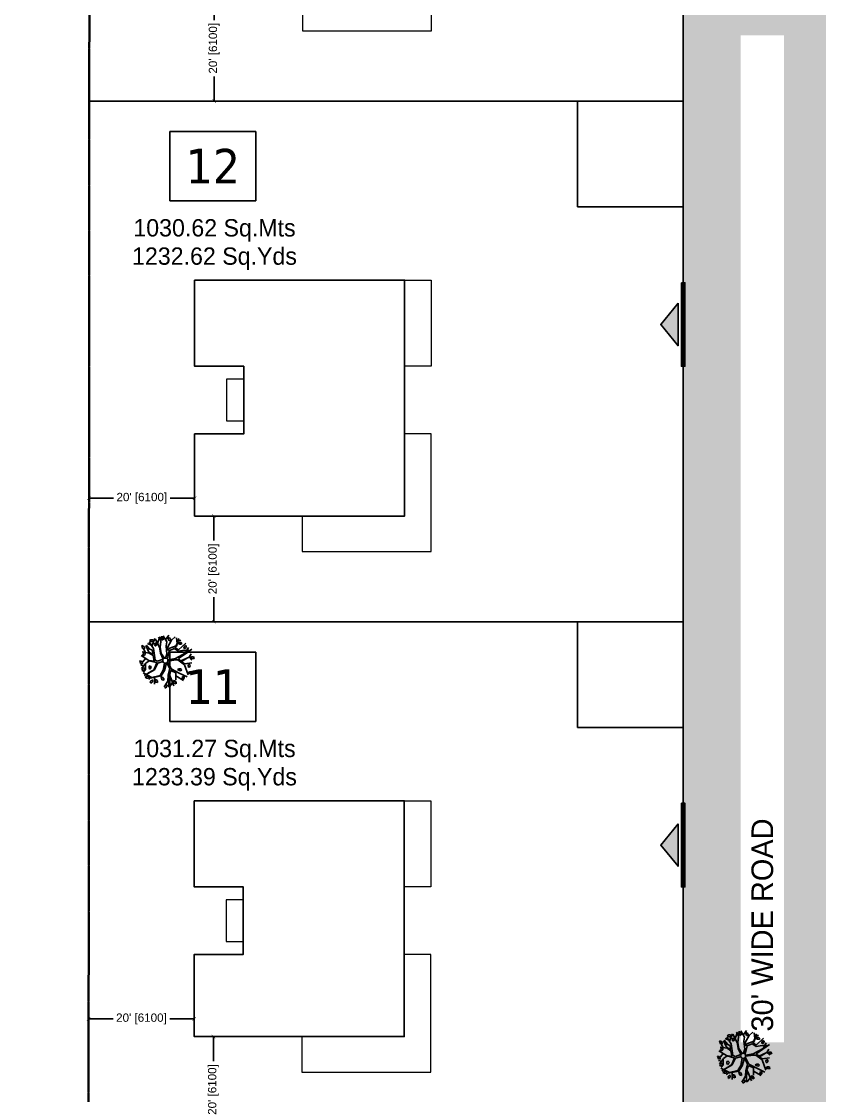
# Model space of a CAD drawing. Header units: millimetres. Extents: x -176651 to 388869, y -469666 to 486614.
# Drawn here: x 169295 to 215361, y 202621 to 264616 of the extents above; entities that cross this region are included whole.
import ezdxf

# ---------------------------------------------------------------- set-up
doc = ezdxf.new("R2010")
doc.units = ezdxf.units.MM
doc.header["$PDMODE"] = 35
doc.header["$PDSIZE"] = 0.1
doc.linetypes.add('HIDDEN', pattern=[9.525, 6.35, -3.175])
doc.linetypes.add('Site boundary$0$DASHDOT', pattern=[25.4, 12.7, -6.35, 0, -6.35])
doc.layers.get('Defpoints').update_dxf_attribs({"color": 252})
doc.layers.add('A- FURNITURE', color=252, linetype='Continuous', lineweight=0)
for name, color, linetype in [('ad-Dimension', 8, 'Continuous'), ('ad-Entrance Point', 4, 'Continuous'), ('ad-Parking', 8, 'Continuous'), ('ad-Plinth', 8, 'Continuous'), ('ad-Plot Areas-Sq.Mts', 8, 'Continuous'), ('ad-Plot Areas-Sq.Yds', 8, 'Continuous'), ('ad-Plot Boundary', 8, 'Continuous'), ('ad-Plot Numbers', 2, 'Continuous'), ('ad-Road', 8, 'Continuous'), ('ad-Road Hatch', 8, 'Continuous'), ('ad-Text', 8, 'Continuous'), ('ad-Verandah', 8, 'Continuous'), ('CAY', 94, 'Continuous')]:
    doc.layers.add(name, color=color, linetype=linetype)
doc.layers.add('Site boundary$0$ad-Site Boundary', color=1, linetype='Site boundary$0$DASHDOT', lineweight=35, true_color=0xff0000)
doc.styles.add('$0$grid_text', font='verdana.ttf', dxfattribs={"width": 0.9})
doc.styles.add('MtX_Century_Gothic', font='GOTHIC.TTF')
doc.styles.get("Standard").update_dxf_attribs({"font": 'arial.ttf'})
doc.dimstyles.new('Copy of A-100-DIM-INT (MM-FT)', dxfattribs={"dimscale": 500, "dimtxt": 2.4, "dimasz": 1, "dimexe": 0, "dimexo": 0, "dimgap": 1, "dimtad": 0, "dimdec": 0, "dimlfac": 0.03937, "dimdsep": 46, "dimlunit": 3, "dimtxsty": 'Standard', "dimblk": 'ARCHTICK', "dimcen": 0.025, "dimclrd": 256, "dimclre": 256, "dimclrt": 256, "dimazin": 2, "dimtfac": 1, "dimtdec": 0, "dimtix": 1, "dimtmove": 2, "dimatfit": 3, "dimldrblk": 'ARCHTICK', "dimfxl": 1, "dimtolj": 1, "dimtzin": 0, "dimarcsym": 0})

# ---------------------------------------------------------------- blocks, each defined once
blk = doc.blocks.new('Site boundary')
at = {"layer": 'Site boundary$0$ad-Site Boundary', "ltscale": 1.5}
blk.add_lwpolyline([(182847, 321090), (183372, 315167), (183898, 309245), (185080, 298667), (185316, 293645), (175515, 293893), (173235, 294063), (173219, 273437), (173109, 119497)], dxfattribs=at)
blk = doc.blocks.new('A$C4fb60e89')
at = {"layer": 'ad-Road Hatch', "ltscale": 5, "transparency": 33554687}
h = blk.add_hatch(dxfattribs=at)
h.set_pattern_fill('AR-HBONE', color=256, scale=15)
h.set_pattern_definition([(45, (-193247.7, -428758.8), (0, 2155.2615), [4572, -1524]), (135, (-192170.1, -427681.1), (2e-13, 2155.2615), [4572, -1524])])
h.paths.add_polyline_path([(175594, -250241), (169178, -249341), (167473, -249057), (167473, -138694), (101313, -138694), (101313, -199954), (101308, -237995), (101040, -268291), (101008, -280968), (101066, -293684), (101243, -311127), (100910, -319344), (100949, -333937), (100669, -366960), (100727, -390983), (100669, -404586), (100538, -420418), (100467, -428759), (92426, -427265), (92163, -427209), (92163, -321454), (24803, -321454), (24803, -412961), (15653, -411029), (15654, -321452), (-19535, -321452), (-34427, -319477), (-65207, -315395), (-171770, -301268), (-185854, -298333), (-193248, -296832), (-193244, -292908), (-191914, -285219), (-191839, -284679), (-183397, -286393), (-169723, -289243), (-53141, -304698), (-18730, -309262), (15653, -309262), (15653, 703), (24803, 1115), (24803, -129544), (92163, -129544), (92163, 15133), (101313, 17713), (101313, -129544), (167473, -129544), (167473, 35552), (175738, 37855), (175849, 28595), (175836, 25947), (175777, 14040), (175855, 2316), (175660, -18036), (175731, -34039), (175718, -46839), (175673, -63402), (175816, -82072), (175542, -106356), (175490, -124641), (175575, -145019), (175731, -168892), (175797, -181269), (175797, -192667), (175744, -208200), (175829, -223277), (175888, -234871)])
h.paths.add_polyline_path([(24803, -309264), (92163, -309264), (92163, -138694), (24803, -138694)], flags=16)
at = {"layer": 'ad-Road', "ltscale": 5}
blk.add_lwpolyline([(15653, -309262), (15653, 703)], dxfattribs=at)
at = {"layer": 'ad-Text', "linetype": 'Continuous', "insert": (20228, -194004), "char_height": 1250, "width": 56881.51, "attachment_point": 5, "rotation": 90, "style": 'MtX_Century_Gothic', "bg_fill": 3, "box_fill_scale": 1.5, "bg_fill_color": 257, "bg_fill_transparency": 0}
blk.add_mtext("\\pxqd;30' WIDE ROAD", dxfattribs=at)
blk = doc.blocks.new('A$Cbbea0351')
at = {"layer": 'ad-Plot Areas-Sq.Mts', "linetype": 'Continuous', "char_height": 1000, "width": 9668.74, "attachment_point": 5, "style": 'MtX_Century_Gothic', "bg_fill": 2}
for s, insert in [('1030.62 Sq.Mts', (-187141, -214059)), ('1031.27 Sq.Mts', (-187141, -244109))]:
    blk.add_mtext(s, dxfattribs=dict(at, insert=insert))
at = {"layer": 'ad-Plot Numbers', "linetype": 'Continuous', "char_height": 2000, "width": 2981.72, "attachment_point": 5, "style": '$0$grid_text', "bg_fill": 18, "box_fill_scale": 1.5, "bg_fill_color": 257, "bg_fill_transparency": 0}
for s, insert in [('12', (-187236, -210349)), ('11', (-187236, -240399))]:
    blk.add_mtext(s, dxfattribs=dict(at, insert=insert))
at = {"layer": 'ad-Plot Areas-Sq.Yds', "linetype": 'Continuous', "char_height": 1000, "width": 9668.74, "attachment_point": 5, "style": 'MtX_Century_Gothic', "bg_fill": 2}
for s, insert in [('1232.62 Sq.Yds', (-187141, -215691)), ('1233.39 Sq.Yds', (-187141, -245741))]:
    blk.add_mtext(s, dxfattribs=dict(at, insert=insert))
blk = doc.blocks.new('zw$A88E')
at = {"layer": 'ad-Plot Boundary', "ltscale": 5}
for points in [[(-194368, -206599), (-160084, -206599), (-160084, -172968), (-182261, -172968), (-192062, -172721), (-194342, -172551)], [(-194389, -236649), (-160084, -236649), (-160084, -206599), (-194368, -206599)], [(-194411, -266699), (-160084, -266699), (-160084, -236649), (-194389, -236649)]]:
    blk.add_lwpolyline(points, close=True, dxfattribs=at)
blk = doc.blocks.new('_ArchTick')
at = {"color": 0, "linetype": 'ByBlock', "const_width": 0.15}
blk.add_lwpolyline([(-0.5, -0.5), (0.5, 0.5)], dxfattribs=at)
blk = doc.blocks.new('*D16')
at = {"layer": 'ad-Dimension', "lineweight": -2, "transparency": 16777216}
for p, q in [((0, 0), (1103, 0)), ((1103, 0), (1103, -1419)), ((1103, -6100), (1103, -4681)), ((0, -6100), (1103, -6100))]:
    blk.add_line(p, q, dxfattribs=at)
at = {"layer": 'Defpoints', "color": 0, "ltscale": 5, "transparency": 16777216}
for p in [(0, 0), (0, -6100), (1103, -6100)]:
    blk.add_point(p, dxfattribs=at)
at = {"layer": 'ad-Dimension', "lineweight": -2, "ltscale": 5, "transparency": 16777216, "xscale": 200, "yscale": 200, "zscale": 200}
for p, rotation in [((1103, 0), 90), ((1103, -6100), 270)]:
    blk.add_blockref('_ArchTick', p, dxfattribs=dict(at, rotation=rotation))
at = {"layer": 'ad-Dimension', "ltscale": 5, "transparency": 16777216, "insert": (1103, -3050), "char_height": 480, "attachment_point": 5, "rotation": 90}
blk.add_mtext("\\A1;20' [6100]", dxfattribs=at)
blk = doc.blocks.new('*D17')
at = {"layer": 'ad-Dimension', "linetype": 'HIDDEN', "lineweight": -2, "transparency": 16777216}
blk.add_line((-6100, -6), (-6100, 1026), dxfattribs=at)
at = {"layer": 'ad-Dimension', "lineweight": -2, "transparency": 16777216}
for p, q in [((-6100, 1026), (-4681, 1026)), ((0, 1026), (-1419, 1026)), ((0, 0), (0, 1026))]:
    blk.add_line(p, q, dxfattribs=at)
at = {"layer": 'Defpoints', "color": 0, "ltscale": 5, "transparency": 16777216}
for p in [(-6100, 1026), (-6100, -6), (0, 0)]:
    blk.add_point(p, dxfattribs=at)
at = {"layer": 'ad-Dimension', "lineweight": -2, "ltscale": 5, "transparency": 16777216, "xscale": 200, "yscale": 200, "zscale": 200, "rotation": 180}
blk.add_blockref('_ArchTick', (-6100, 1026), dxfattribs=at)
at = {"layer": 'ad-Dimension', "lineweight": -2, "ltscale": 5, "transparency": 16777216, "xscale": 200, "yscale": 200, "zscale": 200}
blk.add_blockref('_ArchTick', (0, 1026), dxfattribs=at)
at = {"layer": 'ad-Dimension', "ltscale": 5, "transparency": 16777216, "insert": (-3050, 1026), "char_height": 480, "attachment_point": 5}
blk.add_mtext("\\A1;20' [6100]", dxfattribs=at)
blk = doc.blocks.new('zw$944D')
at = {"layer": 'ad-Parking', "ltscale": 5}
blk.add_lwpolyline([(0, 0), (6100, 0), (6100, 6100), (0, 6100)], close=True, dxfattribs=at)
blk = doc.blocks.new('zw$2786')
at = {"layer": 'ad-Parking', "ltscale": 5}
for p in [(21449, -94087), (21449, -124137)]:
    blk.add_blockref('zw$944D', p, dxfattribs=at)
blk = doc.blocks.new('TREE')
at = {"layer": 'CAY', "color": 30, "true_color": 0xf26722}
for p, q in [((480.876, 962.154, 101.126), (480.873, 961.961, 101.126)), ((480.873, 961.961, 101.126), (480.985, 961.897, 101.126)), ((480.876, 962.154, 101.126), (480.976, 962.096, 101.126)), ((480.99, 961.659, 101.126), (480.91, 961.915, 101.126)), ((481.012, 961.987, 101.126), (480.976, 962.096, 101.126)), ((480.985, 961.897, 101.126), (481.012, 961.987, 101.126)), ((481.199, 961.624, 101.126), (481.119, 962.087, 101.126)), ((481.48, 961.678, 101.126), (481.159, 961.894, 101.126)), ((481.332, 961.777, 101.126), (481.178, 962.114, 101.126)), ((481.479, 962.032, 101.126), (481.271, 962.199, 101.126)), ((481.565, 961.767, 101.126), (481.403, 962.276, 101.126)), ((481.561, 962.374, 101.126), (481.448, 962.351, 101.126)), ((481.448, 962.351, 101.126), (481.545, 962.26, 101.126)), ((481.501, 961.957, 101.126), (481.834, 962.381, 101.126)), ((481.545, 962.26, 101.126), (481.646, 962.219, 101.126)), ((481.67, 962.346, 101.126), (481.561, 962.374, 101.126)), ((481.646, 962.219, 101.126), (481.703, 962.274, 101.126)), ((481.703, 962.274, 101.126), (481.67, 962.346, 101.126)), ((481.772, 962.093, 101.126), (481.715, 962.037, 101.126)), ((481.715, 962.037, 101.126), (481.717, 961.913, 101.126)), ((481.717, 961.913, 101.126), (481.743, 961.915, 101.126)), ((481.743, 961.915, 101.126), (481.83, 961.935, 101.126)), ((481.854, 962.062, 101.126), (481.772, 962.093, 101.126)), ((481.83, 961.935, 101.126), (481.854, 962.062, 101.126)), ((481.983, 961.746, 101.126), (481.844, 962.358, 101.126)), ((481.92, 962.025, 101.126), (482.169, 962.402, 101.126)), ((482.021, 961.734, 101.126), (482.289, 962.428, 101.126)), ((482.171, 962.146, 101.126), (482.099, 962.411, 101.126)), ((482.4, 962.343, 101.126), (482.277, 962.276, 101.126)), ((482.277, 962.276, 101.126), (482.279, 962.151, 101.126)), ((482.279, 962.151, 101.126), (482.407, 962.2, 101.126)), ((482.4, 962.343, 101.126), (482.442, 962.303, 101.126)), ((482.544, 961.953, 101.126), (482.402, 962.421, 101.126)), ((482.407, 962.2, 101.126), (482.442, 962.303, 101.126)), ((482.426, 961.713, 101.126), (482.544, 961.953, 101.126)), ((482.491, 961.599, 101.126), (482.866, 961.982, 101.126)), ((482.495, 962.115, 101.126), (482.778, 962.357, 101.126)), ((482.689, 962.23, 101.126), (482.687, 962.038, 101.126)), ((482.687, 962.038, 101.126), (482.799, 961.973, 101.126)), ((482.689, 962.23, 101.126), (482.79, 962.172, 101.126)), ((482.826, 962.063, 101.126), (482.79, 962.172, 101.126)), ((482.799, 961.973, 101.126), (482.826, 962.063, 101.126)), ((482.866, 961.982, 101.126), (483.153, 962.139, 101.126)), ((483.067, 961.541, 101.126), (483.361, 961.972, 101.126)), ((483.167, 961.688, 101.126), (483.237, 962.059, 101.126)), ((483.244, 961.809, 101.126), (483.474, 961.83, 101.126)), ((480.482, 961.218, 101.126), (480.479, 961.026, 101.126)), ((480.482, 961.218, 101.126), (480.582, 961.16, 101.126)), ((480.619, 961.051, 101.126), (480.582, 961.16, 101.126)), ((481.061, 961.087, 101.126), (480.643, 961.53, 101.126)), ((480.884, 961.275, 101.126), (480.658, 961.106, 101.126)), ((480.913, 961.671, 101.126), (480.79, 961.604, 101.126)), ((480.79, 961.604, 101.126), (480.793, 961.479, 101.126)), ((480.793, 961.479, 101.126), (480.921, 961.528, 101.126)), ((481.221, 961.55, 101.126), (480.794, 961.752, 101.126)), ((480.913, 961.671, 101.126), (480.956, 961.631, 101.126)), ((480.921, 961.528, 101.126), (480.956, 961.631, 101.126)), ((481.426, 961.415, 101.126), (481.199, 961.624, 101.126)), ((481.418, 961.327, 101.126), (481.221, 961.55, 101.126)), ((481.397, 960.954, 101.126), (481.418, 961.327, 101.126)), ((481.48, 961.678, 101.126), (481.426, 961.415, 101.126)), ((481.464, 960.993, 101.126), (481.565, 961.767, 101.126)), ((481.94, 961.336, 101.126), (481.983, 961.746, 101.126)), ((482.008, 960.919, 101.126), (481.94, 961.336, 101.126)), ((481.978, 961.324, 101.126), (482.021, 961.734, 101.126)), ((482.111, 960.958, 101.126), (481.978, 961.324, 101.126)), ((482.181, 960.946, 101.126), (482.335, 961.18, 101.126)), ((482.275, 960.856, 101.126), (482.544, 961.352, 101.126)), ((482.335, 961.18, 101.126), (482.426, 961.713, 101.126)), ((482.472, 961.378, 101.126), (482.491, 961.599, 101.126)), ((482.472, 961.378, 101.126), (482.562, 961.496, 101.126)), ((482.544, 961.352, 101.126), (482.902, 961.406, 101.126)), ((482.562, 961.496, 101.126), (483.067, 961.541, 101.126)), ((482.902, 961.406, 101.126), (483.127, 961.165, 101.126)), ((482.96, 961.476, 101.126), (483.082, 961.522, 101.126)), ((482.986, 961.441, 101.126), (482.96, 961.476, 101.126)), ((482.988, 961.44, 101.126), (483.147, 961.241, 101.126)), ((483.082, 961.522, 101.126), (483.249, 961.804, 101.126)), ((483.127, 961.165, 101.126), (483.386, 961.138, 101.126)), ((483.147, 961.241, 101.126), (483.728, 961.556, 101.126)), ((483.343, 961.709, 101.126), (483.231, 961.687, 101.126)), ((483.231, 961.687, 101.126), (483.327, 961.595, 101.126)), ((483.327, 961.595, 101.126), (483.428, 961.554, 101.126)), ((483.452, 961.681, 101.126), (483.343, 961.709, 101.126)), ((483.386, 961.138, 101.126), (483.809, 961.051, 101.126)), ((483.428, 961.554, 101.126), (483.485, 961.609, 101.126)), ((483.485, 961.609, 101.126), (483.452, 961.681, 101.126)), ((483.525, 960.905, 101.126), (483.837, 961.218, 101.126)), ((483.676, 961.408, 101.126), (483.553, 961.341, 101.126)), ((483.553, 961.341, 101.126), (483.555, 961.216, 101.126)), ((483.555, 961.216, 101.126), (483.683, 961.265, 101.126)), ((483.676, 961.408, 101.126), (483.718, 961.368, 101.126)), ((483.683, 961.265, 101.126), (483.718, 961.368, 101.126)), ((480.81, 960.955, 101.126), (480.456, 960.683, 101.126)), ((480.639, 960.824, 101.126), (480.466, 960.924, 101.126)), ((480.479, 961.026, 101.126), (480.591, 960.961, 101.126)), ((480.602, 960.705, 101.126), (480.479, 960.638, 101.126)), ((480.479, 960.638, 101.126), (480.481, 960.513, 101.126)), ((480.481, 960.513, 101.126), (480.609, 960.562, 101.126)), ((480.691, 960.562, 101.126), (480.509, 960.437, 101.126)), ((480.591, 960.961, 101.126), (480.619, 961.051, 101.126)), ((480.602, 960.705, 101.126), (480.644, 960.665, 101.126)), ((480.609, 960.562, 101.126), (480.644, 960.665, 101.126)), ((480.803, 960.953, 101.126), (480.691, 960.562, 101.126)), ((481.087, 961.057, 101.126), (480.81, 960.955, 101.126)), ((480.959, 960.601, 101.126), (480.984, 960.71, 101.126)), ((480.961, 960.504, 101.126), (480.959, 960.601, 101.126)), ((481.061, 960.542, 101.126), (480.961, 960.504, 101.126)), ((480.984, 960.71, 101.126), (481.06, 960.707, 101.126)), ((481.06, 960.707, 101.126), (481.103, 960.614, 101.126)), ((481.391, 960.942, 101.126), (481.061, 961.087, 101.126)), ((481.103, 960.614, 101.126), (481.061, 960.542, 101.126)), ((481.495, 960.82, 101.126), (481.087, 961.057, 101.126)), ((481.242, 960.434, 101.126), (481.136, 960.381, 101.126)), ((481.53, 960.8, 101.126), (481.242, 960.434, 101.126)), ((481.591, 960.765, 101.126), (481.257, 960.389, 101.126)), ((481.613, 960.875, 101.126), (481.464, 960.993, 101.126)), ((481.496, 960.821, 101.126), (481.53, 960.8, 101.126)), ((481.591, 960.764, 101.126), (481.592, 960.764, 101.126)), ((481.946, 960.766, 101.126), (481.592, 960.764, 101.126)), ((481.613, 960.875, 101.126), (481.999, 960.912, 101.126)), ((482.013, 960.649, 101.126), (481.812, 960.204, 101.126)), ((482.162, 960.619, 101.126), (481.893, 960.157, 101.126)), ((482.169, 960.622, 101.126), (482.261, 960.19, 101.126)), ((482.345, 960.152, 101.126), (482.235, 960.66, 101.126)), ((482.274, 960.715, 101.126), (482.807, 960.644, 101.126)), ((482.289, 960.796, 101.126), (482.799, 960.741, 101.126)), ((482.799, 960.741, 101.126), (483.525, 960.905, 101.126)), ((482.807, 960.644, 101.126), (482.941, 960.612, 101.126)), ((482.941, 960.612, 101.126), (483.281, 960.184, 101.126)), ((484.009, 961.056, 101.126), (482.988, 960.693, 101.126)), ((482.988, 960.693, 101.126), (483.114, 960.497, 101.126)), ((483.114, 960.497, 101.126), (483.709, 960.583, 101.126)), ((483.149, 960.445, 101.126), (483.594, 960.566, 101.126)), ((483.149, 960.445, 101.126), (483.298, 960.251, 101.126)), ((483.525, 960.905, 101.126), (483.871, 961.013, 101.126)), ((483.709, 960.583, 101.126), (483.885, 960.774, 101.126)), ((483.709, 960.583, 101.126), (483.837, 960.354, 101.126)), ((483.878, 960.57, 101.126), (483.765, 960.547, 101.126)), ((483.765, 960.547, 101.126), (483.862, 960.456, 101.126)), ((483.862, 960.456, 101.126), (483.962, 960.415, 101.126)), ((483.986, 960.542, 101.126), (483.878, 960.57, 101.126)), ((483.962, 960.415, 101.126), (484.019, 960.47, 101.126)), ((484.019, 960.47, 101.126), (483.986, 960.542, 101.126)), ((480.962, 959.942, 101.126), (480.482, 960.39, 101.126)), ((481.257, 960.389, 101.126), (480.493, 960.192, 101.126)), ((480.641, 960.103, 101.126), (480.528, 960.08, 101.126)), ((480.528, 960.08, 101.126), (480.625, 959.989, 101.126)), ((480.625, 959.989, 101.126), (480.726, 959.948, 101.126)), ((480.75, 960.075, 101.126), (480.641, 960.103, 101.126)), ((480.836, 960.291, 101.126), (480.65, 960.238, 101.126)), ((480.848, 959.932, 101.126), (480.722, 959.866, 101.126)), ((480.726, 959.948, 101.126), (480.783, 960.003, 101.126)), ((480.783, 960.003, 101.126), (480.75, 960.075, 101.126)), ((480.9, 959.776, 101.126), (480.79, 959.716, 101.126)), ((480.79, 959.716, 101.126), (480.793, 959.591, 101.126)), ((481.136, 960.381, 101.126), (480.829, 960.292, 101.126)), ((481.578, 959.877, 101.126), (480.848, 959.932, 101.126)), ((480.956, 959.743, 101.126), (480.908, 959.789, 101.126)), ((480.921, 959.64, 101.126), (480.956, 959.743, 101.126)), ((481.52, 959.927, 101.126), (480.962, 959.942, 101.126)), ((481.136, 959.903, 101.126), (481.013, 959.466, 101.126)), ((481.114, 959.775, 101.126), (481.112, 959.582, 101.126)), ((481.114, 959.775, 101.126), (481.215, 959.717, 101.126)), ((481.251, 959.607, 101.126), (481.215, 959.717, 101.126)), ((481.812, 960.204, 101.126), (481.52, 959.927, 101.126)), ((481.561, 959.815, 101.126), (481.559, 959.623, 101.126)), ((481.561, 959.815, 101.126), (481.662, 959.757, 101.126)), ((481.893, 960.157, 101.126), (481.578, 959.877, 101.126)), ((481.698, 959.648, 101.126), (481.662, 959.757, 101.126)), ((482.055, 959.724, 101.126), (481.87, 959.03, 101.126)), ((482.033, 959.798, 101.126), (481.927, 959.428, 101.126)), ((482.261, 960.19, 101.126), (482.033, 959.798, 101.126)), ((482.055, 959.724, 101.126), (482.189, 959.355, 101.126)), ((482.295, 960.062, 101.126), (482.109, 959.816, 101.126)), ((482.109, 959.816, 101.126), (482.174, 959.516, 101.126)), ((482.295, 960.062, 101.126), (482.571, 959.825, 101.126)), ((482.345, 960.152, 101.126), (482.787, 959.746, 101.126)), ((482.571, 959.825, 101.126), (482.458, 959.367, 101.126)), ((482.858, 960.015, 101.126), (482.745, 959.992, 101.126)), ((482.745, 959.992, 101.126), (482.842, 959.901, 101.126)), ((482.787, 959.746, 101.126), (483.238, 959.361, 101.126)), ((482.842, 959.901, 101.126), (482.943, 959.86, 101.126)), ((482.967, 959.987, 101.126), (482.858, 960.015, 101.126)), ((482.943, 959.86, 101.126), (483, 959.915, 101.126)), ((483, 959.915, 101.126), (482.967, 959.987, 101.126)), ((483.281, 960.184, 101.126), (483.328, 959.478, 101.126)), ((483.298, 960.251, 101.126), (483.783, 960.186, 101.126)), ((483.546, 960.127, 101.126), (483.489, 960.072, 101.126)), ((483.489, 960.072, 101.126), (483.492, 959.947, 101.126)), ((483.492, 959.947, 101.126), (483.518, 959.949, 101.126)), ((483.518, 959.949, 101.126), (483.604, 959.97, 101.126)), ((483.628, 960.097, 101.126), (483.546, 960.127, 101.126)), ((483.604, 959.97, 101.126), (483.628, 960.097, 101.126)), ((480.793, 959.591, 101.126), (480.921, 959.64, 101.126)), ((481.112, 959.582, 101.126), (481.223, 959.517, 101.126)), ((481.223, 959.517, 101.126), (481.251, 959.607, 101.126)), ((481.559, 959.623, 101.126), (481.67, 959.558, 101.126)), ((481.927, 959.428, 101.126), (481.576, 959.123, 101.126)), ((481.759, 959.222, 101.126), (481.636, 959.154, 101.126)), ((481.636, 959.154, 101.126), (481.638, 959.03, 101.126)), ((481.638, 959.03, 101.126), (481.766, 959.079, 101.126)), ((481.67, 959.558, 101.126), (481.698, 959.648, 101.126)), ((481.759, 959.222, 101.126), (481.801, 959.182, 101.126)), ((481.766, 959.079, 101.126), (481.801, 959.182, 101.126)), ((482.197, 959.256, 101.126), (481.923, 959.045, 101.126)), ((482.174, 959.516, 101.126), (482.218, 959.028, 101.126)), ((482.299, 959.369, 101.126), (482.296, 959.177, 101.126)), ((482.296, 959.177, 101.126), (482.408, 959.112, 101.126)), ((482.299, 959.369, 101.126), (482.399, 959.311, 101.126)), ((482.436, 959.202, 101.126), (482.399, 959.311, 101.126)), ((482.408, 959.112, 101.126), (482.436, 959.202, 101.126)), ((482.523, 959.628, 101.126), (482.928, 959.201, 101.126)), ((482.96, 959.462, 101.126), (482.903, 959.406, 101.126)), ((482.903, 959.406, 101.126), (482.906, 959.282, 101.126)), ((482.906, 959.282, 101.126), (482.932, 959.284, 101.126)), ((482.932, 959.284, 101.126), (483.019, 959.304, 101.126)), ((483.043, 959.431, 101.126), (482.96, 959.462, 101.126)), ((483.019, 959.304, 101.126), (483.043, 959.431, 101.126)), ((483.492, 959.647, 101.126), (483.379, 959.624, 101.126)), ((483.379, 959.624, 101.126), (483.475, 959.533, 101.126)), ((483.475, 959.533, 101.126), (483.576, 959.492, 101.126)), ((483.6, 959.619, 101.126), (483.492, 959.647, 101.126)), ((483.576, 959.492, 101.126), (483.633, 959.547, 101.126)), ((483.633, 959.547, 101.126), (483.6, 959.619, 101.126))]:
    blk.add_line(p, q, dxfattribs=at)
blk.add_circle((482.117, 960.786, 101.126), 0.172, dxfattribs=at)
blk = doc.blocks.new('QRFQ')
at = {"layer": 'CAY', "color": 30, "true_color": 0xf26722}
for p, q in [((260795.323, 1945731.538, 129.914), (260795.321, 1945731.371, 129.914)), ((260795.321, 1945731.371, 129.914), (260795.419, 1945731.314, 129.914)), ((260795.323, 1945731.538, 129.914), (260795.411, 1945731.487, 129.914)), ((260795.423, 1945731.108, 129.914), (260795.354, 1945731.33, 129.914)), ((260795.442, 1945731.392, 129.914), (260795.411, 1945731.487, 129.914)), ((260795.419, 1945731.314, 129.914), (260795.442, 1945731.392, 129.914)), ((260795.604, 1945731.078, 129.914), (260795.535, 1945731.48, 129.914)), ((260795.848, 1945731.124, 129.914), (260795.57, 1945731.312, 129.914)), ((260795.72, 1945731.211, 129.914), (260795.586, 1945731.503, 129.914)), ((260795.847, 1945731.432, 129.914), (260795.667, 1945731.577, 129.914)), ((260795.922, 1945731.201, 129.914), (260795.782, 1945731.644, 129.914)), ((260795.919, 1945731.729, 129.914), (260795.821, 1945731.709, 129.914)), ((260795.821, 1945731.709, 129.914), (260795.905, 1945731.63, 129.914)), ((260795.867, 1945731.367, 129.914), (260796.156, 1945731.735, 129.914)), ((260795.905, 1945731.63, 129.914), (260795.992, 1945731.594, 129.914)), ((260796.013, 1945731.704, 129.914), (260795.919, 1945731.729, 129.914)), ((260795.992, 1945731.594, 129.914), (260796.042, 1945731.642, 129.914)), ((260796.042, 1945731.642, 129.914), (260796.013, 1945731.704, 129.914)), ((260796.102, 1945731.485, 129.914), (260796.052, 1945731.437, 129.914)), ((260796.052, 1945731.437, 129.914), (260796.054, 1945731.328, 129.914)), ((260796.054, 1945731.328, 129.914), (260796.077, 1945731.33, 129.914)), ((260796.077, 1945731.33, 129.914), (260796.152, 1945731.348, 129.914)), ((260796.173, 1945731.458, 129.914), (260796.102, 1945731.485, 129.914)), ((260796.152, 1945731.348, 129.914), (260796.173, 1945731.458, 129.914)), ((260796.285, 1945731.184, 129.914), (260796.164, 1945731.715, 129.914)), ((260796.23, 1945731.426, 129.914), (260796.447, 1945731.753, 129.914)), ((260796.318, 1945731.174, 129.914), (260796.551, 1945731.776, 129.914)), ((260796.448, 1945731.531, 129.914), (260796.386, 1945731.761, 129.914)), ((260796.647, 1945731.702, 129.914), (260796.54, 1945731.643, 129.914)), ((260796.54, 1945731.643, 129.914), (260796.542, 1945731.535, 129.914)), ((260796.542, 1945731.535, 129.914), (260796.653, 1945731.578, 129.914)), ((260796.647, 1945731.702, 129.914), (260796.684, 1945731.667, 129.914)), ((260796.772, 1945731.364, 129.914), (260796.649, 1945731.77, 129.914)), ((260796.653, 1945731.578, 129.914), (260796.684, 1945731.667, 129.914)), ((260796.67, 1945731.155, 129.914), (260796.772, 1945731.364, 129.914)), ((260796.726, 1945731.056, 129.914), (260797.052, 1945731.389, 129.914)), ((260796.729, 1945731.504, 129.914), (260796.976, 1945731.714, 129.914)), ((260796.898, 1945731.604, 129.914), (260796.896, 1945731.437, 129.914)), ((260796.896, 1945731.437, 129.914), (260796.993, 1945731.38, 129.914)), ((260796.898, 1945731.604, 129.914), (260796.985, 1945731.553, 129.914)), ((260797.017, 1945731.459, 129.914), (260796.985, 1945731.553, 129.914)), ((260796.993, 1945731.38, 129.914), (260797.017, 1945731.459, 129.914)), ((260797.052, 1945731.389, 129.914), (260797.301, 1945731.525, 129.914)), ((260797.226, 1945731.006, 129.914), (260797.481, 1945731.38, 129.914)), ((260797.313, 1945731.133, 129.914), (260797.374, 1945731.456, 129.914)), ((260794.981, 1945730.726, 129.914), (260794.98, 1945730.558, 129.914)), ((260794.981, 1945730.726, 129.914), (260795.069, 1945730.675, 129.914)), ((260795.1, 1945730.58, 129.914), (260795.069, 1945730.675, 129.914)), ((260795.485, 1945730.612, 129.914), (260795.122, 1945730.996, 129.914)), ((260795.331, 1945730.775, 129.914), (260795.135, 1945730.628, 129.914)), ((260795.356, 1945731.119, 129.914), (260795.249, 1945731.06, 129.914)), ((260795.249, 1945731.06, 129.914), (260795.251, 1945730.952, 129.914)), ((260795.251, 1945730.952, 129.914), (260795.363, 1945730.994, 129.914)), ((260795.623, 1945731.013, 129.914), (260795.252, 1945731.188, 129.914)), ((260795.356, 1945731.119, 129.914), (260795.393, 1945731.084, 129.914)), ((260795.363, 1945730.994, 129.914), (260795.393, 1945731.084, 129.914)), ((260795.801, 1945730.896, 129.914), (260795.604, 1945731.078, 129.914)), ((260795.795, 1945730.82, 129.914), (260795.623, 1945731.013, 129.914)), ((260795.777, 1945730.496, 129.914), (260795.795, 1945730.82, 129.914)), ((260795.848, 1945731.124, 129.914), (260795.801, 1945730.896, 129.914)), ((260795.834, 1945730.529, 129.914), (260795.922, 1945731.201, 129.914)), ((260796.248, 1945730.828, 129.914), (260796.285, 1945731.184, 129.914)), ((260796.306, 1945730.466, 129.914), (260796.248, 1945730.828, 129.914)), ((260796.281, 1945730.818, 129.914), (260796.318, 1945731.174, 129.914)), ((260796.397, 1945730.5, 129.914), (260796.281, 1945730.818, 129.914)), ((260796.457, 1945730.489, 129.914), (260796.591, 1945730.693, 129.914)), ((260796.538, 1945730.411, 129.914), (260796.772, 1945730.842, 129.914)), ((260796.591, 1945730.693, 129.914), (260796.67, 1945731.155, 129.914)), ((260796.709, 1945730.865, 129.914), (260796.726, 1945731.056, 129.914)), ((260796.709, 1945730.865, 129.914), (260796.787, 1945730.966, 129.914)), ((260796.772, 1945730.842, 129.914), (260797.083, 1945730.889, 129.914)), ((260796.787, 1945730.966, 129.914), (260797.226, 1945731.006, 129.914)), ((260797.083, 1945730.889, 129.914), (260797.278, 1945730.679, 129.914)), ((260797.134, 1945730.949, 129.914), (260797.239, 1945730.989, 129.914)), ((260797.156, 1945730.919, 129.914), (260797.134, 1945730.949, 129.914)), ((260797.157, 1945730.918, 129.914), (260797.295, 1945730.745, 129.914)), ((260797.239, 1945730.989, 129.914), (260797.384, 1945731.234, 129.914)), ((260797.278, 1945730.679, 129.914), (260797.503, 1945730.656, 129.914)), ((260797.295, 1945730.745, 129.914), (260797.8, 1945731.019, 129.914)), ((260797.466, 1945731.152, 129.914), (260797.368, 1945731.132, 129.914)), ((260797.368, 1945731.132, 129.914), (260797.452, 1945731.053, 129.914)), ((260797.38, 1945731.238, 129.914), (260797.58, 1945731.256, 129.914)), ((260797.452, 1945731.053, 129.914), (260797.54, 1945731.017, 129.914)), ((260797.56, 1945731.128, 129.914), (260797.466, 1945731.152, 129.914)), ((260797.503, 1945730.656, 129.914), (260797.87, 1945730.58, 129.914)), ((260797.54, 1945731.017, 129.914), (260797.589, 1945731.065, 129.914)), ((260797.589, 1945731.065, 129.914), (260797.56, 1945731.128, 129.914)), ((260797.624, 1945730.454, 129.914), (260797.895, 1945730.725, 129.914)), ((260797.755, 1945730.89, 129.914), (260797.648, 1945730.832, 129.914)), ((260797.648, 1945730.832, 129.914), (260797.65, 1945730.723, 129.914)), ((260797.65, 1945730.723, 129.914), (260797.761, 1945730.766, 129.914)), ((260797.755, 1945730.89, 129.914), (260797.792, 1945730.855, 129.914)), ((260797.761, 1945730.766, 129.914), (260797.792, 1945730.855, 129.914)), ((260795.267, 1945730.497, 129.914), (260794.959, 1945730.261, 129.914)), ((260795.118, 1945730.383, 129.914), (260794.968, 1945730.47, 129.914)), ((260795.086, 1945730.28, 129.914), (260794.979, 1945730.222, 129.914)), ((260794.979, 1945730.222, 129.914), (260794.981, 1945730.113, 129.914)), ((260794.98, 1945730.558, 129.914), (260795.077, 1945730.502, 129.914)), ((260794.981, 1945730.113, 129.914), (260795.092, 1945730.156, 129.914)), ((260795.163, 1945730.156, 129.914), (260795.005, 1945730.047, 129.914)), ((260795.077, 1945730.502, 129.914), (260795.1, 1945730.58, 129.914)), ((260795.086, 1945730.28, 129.914), (260795.122, 1945730.245, 129.914)), ((260795.092, 1945730.156, 129.914), (260795.122, 1945730.245, 129.914)), ((260795.26, 1945730.495, 129.914), (260795.163, 1945730.156, 129.914)), ((260795.507, 1945730.585, 129.914), (260795.267, 1945730.497, 129.914)), ((260795.396, 1945730.189, 129.914), (260795.418, 1945730.284, 129.914)), ((260795.398, 1945730.105, 129.914), (260795.396, 1945730.189, 129.914)), ((260795.484, 1945730.138, 129.914), (260795.398, 1945730.105, 129.914)), ((260795.418, 1945730.284, 129.914), (260795.483, 1945730.282, 129.914)), ((260795.483, 1945730.282, 129.914), (260795.521, 1945730.2, 129.914)), ((260795.521, 1945730.2, 129.914), (260795.484, 1945730.138, 129.914)), ((260795.771, 1945730.486, 129.914), (260795.485, 1945730.612, 129.914)), ((260795.862, 1945730.379, 129.914), (260795.507, 1945730.585, 129.914)), ((260795.642, 1945730.044, 129.914), (260795.55, 1945729.998, 129.914)), ((260795.892, 1945730.363, 129.914), (260795.642, 1945730.044, 129.914)), ((260795.945, 1945730.332, 129.914), (260795.654, 1945730.005, 129.914)), ((260795.964, 1945730.427, 129.914), (260795.834, 1945730.529, 129.914)), ((260795.862, 1945730.38, 129.914), (260795.892, 1945730.363, 129.914)), ((260795.944, 1945730.331, 129.914), (260795.946, 1945730.331, 129.914)), ((260796.253, 1945730.333, 129.914), (260795.946, 1945730.331, 129.914)), ((260795.964, 1945730.427, 129.914), (260796.299, 1945730.459, 129.914)), ((260796.311, 1945730.231, 129.914), (260796.136, 1945729.845, 129.914)), ((260796.44, 1945730.205, 129.914), (260796.207, 1945729.804, 129.914)), ((260796.447, 1945730.207, 129.914), (260796.526, 1945729.833, 129.914)), ((260796.6, 1945729.8, 129.914), (260796.504, 1945730.241, 129.914)), ((260796.538, 1945730.288, 129.914), (260797.001, 1945730.227, 129.914)), ((260796.551, 1945730.359, 129.914), (260796.993, 1945730.311, 129.914)), ((260796.993, 1945730.311, 129.914), (260797.624, 1945730.454, 129.914)), ((260797.001, 1945730.227, 129.914), (260797.117, 1945730.199, 129.914)), ((260797.117, 1945730.199, 129.914), (260797.412, 1945729.827, 129.914)), ((260798.044, 1945730.585, 129.914), (260797.158, 1945730.269, 129.914)), ((260797.158, 1945730.269, 129.914), (260797.267, 1945730.099, 129.914)), ((260797.267, 1945730.099, 129.914), (260797.783, 1945730.174, 129.914)), ((260797.298, 1945730.054, 129.914), (260797.684, 1945730.159, 129.914)), ((260797.298, 1945730.054, 129.914), (260797.427, 1945729.886, 129.914)), ((260797.624, 1945730.454, 129.914), (260797.924, 1945730.547, 129.914)), ((260797.783, 1945730.174, 129.914), (260797.936, 1945730.34, 129.914)), ((260797.783, 1945730.174, 129.914), (260797.895, 1945729.975, 129.914)), ((260797.93, 1945730.162, 129.914), (260797.832, 1945730.142, 129.914)), ((260797.832, 1945730.142, 129.914), (260797.916, 1945730.063, 129.914)), ((260797.916, 1945730.063, 129.914), (260798.004, 1945730.028, 129.914)), ((260798.024, 1945730.138, 129.914), (260797.93, 1945730.162, 129.914)), ((260798.004, 1945730.028, 129.914), (260798.053, 1945730.076, 129.914)), ((260798.053, 1945730.076, 129.914), (260798.024, 1945730.138, 129.914)), ((260795.399, 1945729.617, 129.914), (260794.982, 1945730.007, 129.914)), ((260795.654, 1945730.005, 129.914), (260794.991, 1945729.834, 129.914)), ((260795.12, 1945729.757, 129.914), (260795.022, 1945729.737, 129.914)), ((260795.022, 1945729.737, 129.914), (260795.106, 1945729.658, 129.914)), ((260795.106, 1945729.658, 129.914), (260795.193, 1945729.622, 129.914)), ((260795.214, 1945729.733, 129.914), (260795.12, 1945729.757, 129.914)), ((260795.289, 1945729.92, 129.914), (260795.127, 1945729.874, 129.914)), ((260795.299, 1945729.608, 129.914), (260795.19, 1945729.551, 129.914)), ((260795.193, 1945729.622, 129.914), (260795.243, 1945729.67, 129.914)), ((260795.243, 1945729.67, 129.914), (260795.214, 1945729.733, 129.914)), ((260795.345, 1945729.473, 129.914), (260795.25, 1945729.421, 129.914)), ((260795.25, 1945729.421, 129.914), (260795.252, 1945729.313, 129.914)), ((260795.55, 1945729.998, 129.914), (260795.283, 1945729.921, 129.914)), ((260795.934, 1945729.561, 129.914), (260795.299, 1945729.608, 129.914)), ((260795.393, 1945729.445, 129.914), (260795.351, 1945729.484, 129.914)), ((260795.363, 1945729.355, 129.914), (260795.393, 1945729.445, 129.914)), ((260795.883, 1945729.604, 129.914), (260795.399, 1945729.617, 129.914)), ((260795.549, 1945729.583, 129.914), (260795.442, 1945729.204, 129.914)), ((260795.53, 1945729.472, 129.914), (260795.528, 1945729.305, 129.914)), ((260795.53, 1945729.472, 129.914), (260795.618, 1945729.422, 129.914)), ((260795.649, 1945729.327, 129.914), (260795.618, 1945729.422, 129.914)), ((260796.136, 1945729.845, 129.914), (260795.883, 1945729.604, 129.914)), ((260795.919, 1945729.507, 129.914), (260795.917, 1945729.34, 129.914)), ((260795.919, 1945729.507, 129.914), (260796.006, 1945729.457, 129.914)), ((260796.207, 1945729.804, 129.914), (260795.934, 1945729.561, 129.914)), ((260796.037, 1945729.362, 129.914), (260796.006, 1945729.457, 129.914)), ((260796.348, 1945729.428, 129.914), (260796.187, 1945728.825, 129.914)), ((260796.329, 1945729.492, 129.914), (260796.237, 1945729.171, 129.914)), ((260796.526, 1945729.833, 129.914), (260796.329, 1945729.492, 129.914)), ((260796.348, 1945729.428, 129.914), (260796.463, 1945729.107, 129.914)), ((260796.556, 1945729.722, 129.914), (260796.394, 1945729.508, 129.914)), ((260796.394, 1945729.508, 129.914), (260796.451, 1945729.247, 129.914)), ((260796.556, 1945729.722, 129.914), (260796.796, 1945729.516, 129.914)), ((260796.6, 1945729.8, 129.914), (260796.983, 1945729.447, 129.914)), ((260796.796, 1945729.516, 129.914), (260796.697, 1945729.118, 129.914)), ((260797.045, 1945729.681, 129.914), (260796.947, 1945729.661, 129.914)), ((260796.947, 1945729.661, 129.914), (260797.031, 1945729.582, 129.914)), ((260796.983, 1945729.447, 129.914), (260797.375, 1945729.112, 129.914)), ((260797.031, 1945729.582, 129.914), (260797.118, 1945729.546, 129.914)), ((260797.139, 1945729.657, 129.914), (260797.045, 1945729.681, 129.914)), ((260797.118, 1945729.546, 129.914), (260797.168, 1945729.594, 129.914)), ((260797.168, 1945729.594, 129.914), (260797.139, 1945729.657, 129.914)), ((260797.412, 1945729.827, 129.914), (260797.453, 1945729.214, 129.914)), ((260797.427, 1945729.886, 129.914), (260797.848, 1945729.829, 129.914)), ((260797.642, 1945729.778, 129.914), (260797.593, 1945729.73, 129.914)), ((260797.593, 1945729.73, 129.914), (260797.595, 1945729.622, 129.914)), ((260797.595, 1945729.622, 129.914), (260797.618, 1945729.624, 129.914)), ((260797.618, 1945729.624, 129.914), (260797.693, 1945729.641, 129.914)), ((260797.714, 1945729.752, 129.914), (260797.642, 1945729.778, 129.914)), ((260797.693, 1945729.641, 129.914), (260797.714, 1945729.752, 129.914)), ((260795.252, 1945729.313, 129.914), (260795.363, 1945729.355, 129.914)), ((260795.528, 1945729.305, 129.914), (260795.625, 1945729.249, 129.914)), ((260795.625, 1945729.249, 129.914), (260795.649, 1945729.327, 129.914)), ((260795.917, 1945729.34, 129.914), (260796.014, 1945729.284, 129.914)), ((260796.237, 1945729.171, 129.914), (260795.932, 1945728.906, 129.914)), ((260796.09, 1945728.992, 129.914), (260795.983, 1945728.934, 129.914)), ((260795.983, 1945728.934, 129.914), (260795.985, 1945728.825, 129.914)), ((260795.985, 1945728.825, 129.914), (260796.097, 1945728.868, 129.914)), ((260796.014, 1945729.284, 129.914), (260796.037, 1945729.362, 129.914)), ((260796.09, 1945728.992, 129.914), (260796.127, 1945728.957, 129.914)), ((260796.097, 1945728.868, 129.914), (260796.127, 1945728.957, 129.914)), ((260796.471, 1945729.021, 129.914), (260796.233, 1945728.839, 129.914)), ((260796.451, 1945729.247, 129.914), (260796.489, 1945728.824, 129.914)), ((260796.559, 1945729.12, 129.914), (260796.557, 1945728.953, 129.914)), ((260796.557, 1945728.953, 129.914), (260796.654, 1945728.896, 129.914)), ((260796.559, 1945729.12, 129.914), (260796.647, 1945729.069, 129.914)), ((260796.678, 1945728.974, 129.914), (260796.647, 1945729.069, 129.914)), ((260796.654, 1945728.896, 129.914), (260796.678, 1945728.974, 129.914)), ((260796.754, 1945729.345, 129.914), (260797.106, 1945728.974, 129.914)), ((260797.134, 1945729.2, 129.914), (260797.084, 1945729.152, 129.914)), ((260797.084, 1945729.152, 129.914), (260797.086, 1945729.044, 129.914)), ((260797.086, 1945729.044, 129.914), (260797.109, 1945729.046, 129.914)), ((260797.109, 1945729.046, 129.914), (260797.184, 1945729.064, 129.914)), ((260797.205, 1945729.174, 129.914), (260797.134, 1945729.2, 129.914)), ((260797.184, 1945729.064, 129.914), (260797.205, 1945729.174, 129.914)), ((260797.595, 1945729.361, 129.914), (260797.497, 1945729.341, 129.914)), ((260797.497, 1945729.341, 129.914), (260797.581, 1945729.262, 129.914)), ((260797.581, 1945729.262, 129.914), (260797.668, 1945729.227, 129.914)), ((260797.689, 1945729.337, 129.914), (260797.595, 1945729.361, 129.914)), ((260797.668, 1945729.227, 129.914), (260797.718, 1945729.275, 129.914)), ((260797.718, 1945729.275, 129.914), (260797.689, 1945729.337, 129.914))]:
    blk.add_line(p, q, dxfattribs=at)
blk.add_circle((260796.402, 1945730.35, 129.914), 0.15, dxfattribs=at)
blk = doc.blocks.new('zw$1761')
at = {"color": 6, "xscale": 39.3712485404797, "yscale": 39.3712485404797, "zscale": 39.3712485404797, "rotation": 15.20137085992779}
blk.add_blockref('QRFQ', (10178556.2, -76613584.4, 53794.6), dxfattribs=at)
at = {"linetype": 'Continuous', "xscale": 34.18415617940519, "yscale": 34.18415617940519, "zscale": 34.18415617940519, "rotation": 15.20137085992779}
blk.add_blockref('TREE', (-5803, -32722.4, -4525.9), dxfattribs=at)
blk = doc.blocks.new('$ZCDB_AUDIT_GENERATED_25A5F3')
at = {"layer": 'ad-Entrance Point', "ltscale": 5}
h = blk.add_hatch(color=256, dxfattribs=at)
h.dxf.hatch_style = 1
h.paths.add_polyline_path([(-300, -1187.5), (-300, -3637.5), (-1300, -2412.5)])
for points in [[(-100, 0), (100, 0), (100, -4825), (-100, -4825)], [(-300, -1187.5), (-300, -3637.5), (-1300, -2412.5)]]:
    blk.add_lwpolyline(points, close=True, dxfattribs=at)
blk = doc.blocks.new('$ZCDB_AUDIT_GENERATED_25A5FB')
at = {"layer": 'ad-Entrance Point', "ltscale": 5}
for p in [(15653, -179220), (15653, -209270)]:
    blk.add_blockref('$ZCDB_AUDIT_GENERATED_25A5F3', p, dxfattribs=at)
blk = doc.blocks.new('A$C92fa9908')
at = {"layer": 'ad-Plinth', "ltscale": 5}
blk.add_lwpolyline([(0, 13620), (12120, 13620), (12120, 0), (0, 0), (0, 4745), (2830, 4745), (2830, 8645), (0, 8645)], close=True, dxfattribs=at)
at = {"layer": 'ad-Verandah', "lineweight": 9}
for points in [[(12120, 13620), (13650, 13620), (13650, 8645), (12120, 8645)], [(2830, 7895), (1830, 7895), (1830, 5495), (2830, 5495)], [(13650, 4745), (12120, 4745), (12120, 0), (6200, 0), (6200, -2045), (13650, -2045)]]:
    blk.add_lwpolyline(points, close=True, dxfattribs=at)
at = {"layer": 'ad-Dimension'}
dim = blk.add_linear_dim(base=(-6100, 1025.8), p1=(0, 0), p2=(-6100, -6), dimstyle='Copy of A-100-DIM-INT (MM-FT)', override={"dimscale": 200}, dxfattribs=at)
dim.commit()
dim.dimension.update_dxf_attribs({"geometry": '*D17', "text_midpoint": (-3050, 1025.8)})
dim = blk.add_linear_dim(base=(1102.9, -6100), p1=(0, 0), p2=(0, -6100), angle=90, dimstyle='Copy of A-100-DIM-INT (MM-FT)', override={"dimscale": 200}, dxfattribs=at)
dim.commit()
dim.dimension.update_dxf_attribs({"geometry": '*D16', "text_midpoint": (1102.9, -3050)})
blk = doc.blocks.new('zw$C194')
at = {"layer": 'ad-Plinth', "ltscale": 5}
for p in [(-12525, -162640), (-12547, -192690), (-12568, -222740)]:
    blk.add_blockref('A$C92fa9908', p, dxfattribs=at)

msp = doc.modelspace()

# ---------------------------------------------------------------- block references
at = {"layer": 'ad-Road', "ltscale": 5}
msp.add_blockref('A$C4fb60e89', (191839, 428759), dxfattribs=at)

# ---------------------------------------------------------------- next in the draw order: block references
at = {"ltscale": 5}
msp.add_blockref('A$Cbbea0351', (367577, 466614), dxfattribs=at)

# ---------------------------------------------------------------- next in the draw order: block references
msp.add_blockref('Site boundary', (0, 0))
msp.add_blockref('zw$C194', (191839, 428759), dxfattribs=at)
at = {"layer": 'A- FURNITURE', "color": 6, "xscale": 25.39807961885639, "yscale": 25.39807961885639, "zscale": 25.39807961885639}
msp.add_blockref('zw$1761', (173127, 121263), dxfattribs=at)
at = {"layer": 'ad-Entrance Point', "ltscale": 5}
msp.add_blockref('$ZCDB_AUDIT_GENERATED_25A5FB', (191839, 428759), dxfattribs=at)
at = {"layer": 'ad-Parking', "ltscale": 5}
msp.add_blockref('zw$2786', (179944, 348002), dxfattribs=at)
at = {"layer": 'ad-Plot Boundary', "ltscale": 5}
msp.add_blockref('zw$A88E', (367577, 466614), dxfattribs=at)

doc.saveas('drawing.dxf')
